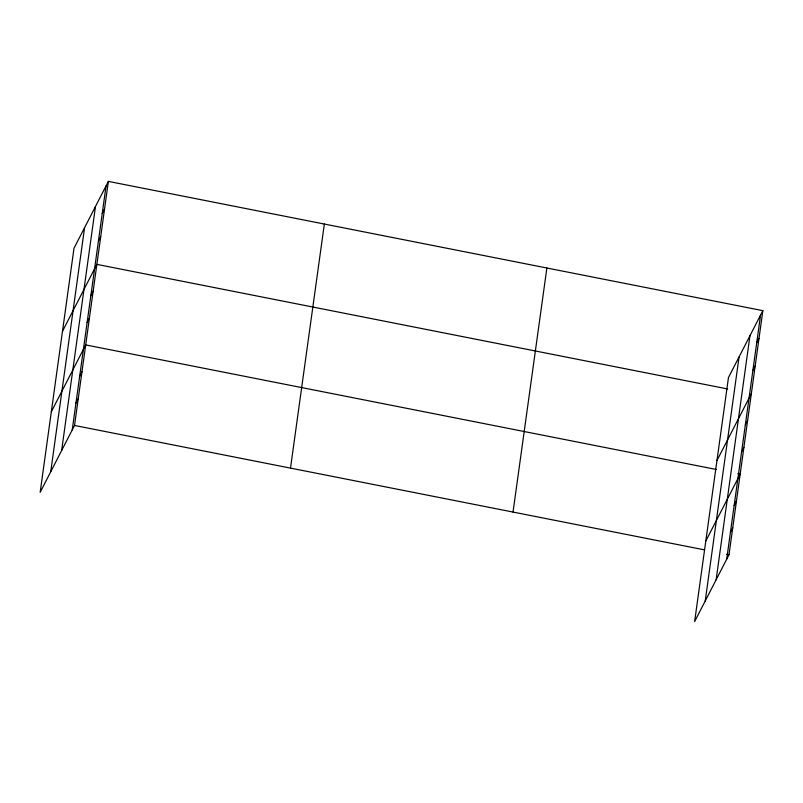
<?xml version="1.0" encoding="UTF-8"?>
<svg xmlns="http://www.w3.org/2000/svg" width="803" height="803" viewBox="0 0 803 803"><rect width="100%" height="100%" fill="white"/><g stroke="black" fill="none" stroke-linecap="round" stroke-linejoin="round"><path stroke-width="1.2" d="M50.74 471.742L84.576 227.681M61.64 450.523L95.487 206.461M72.23 429.926L106.066 185.864M108.375 181.388L73.996 248.278L40.15 492.339L74.528 425.46L108.375 181.388L762.85 310.661L729.004 554.722L694.625 621.612L728.472 377.54L762.85 310.661M290.505 468.109L324.352 224.047M513.027 512.063L546.873 268.001M705.215 601.015L739.061 356.944M716.125 579.786L749.962 335.724M726.705 559.189L760.551 315.127M102.232 213.528L104.531 209.051M98.398 241.181L100.696 236.714M62.483 331.258L96.862 264.378L727.608 388.953M90.839 295.695L93.138 291.218M87.115 322.545L89.414 318.068M51.322 411.798L85.69 344.919L716.437 469.494M79.678 376.236L81.976 371.759M75.954 403.086L78.252 398.609M756.717 342.791L759.016 338.314M752.883 370.454L755.181 365.977M716.969 460.531L751.347 393.641M745.325 424.958L747.623 420.481M741.601 451.808L743.899 447.331M705.797 541.071L740.175 474.182L737.796 473.71M734.153 505.499L736.451 501.022M730.429 532.349L732.727 527.872M74.528 425.46L704.08 549.794M726.635 554.251L729.004 554.722"/></g></svg>
